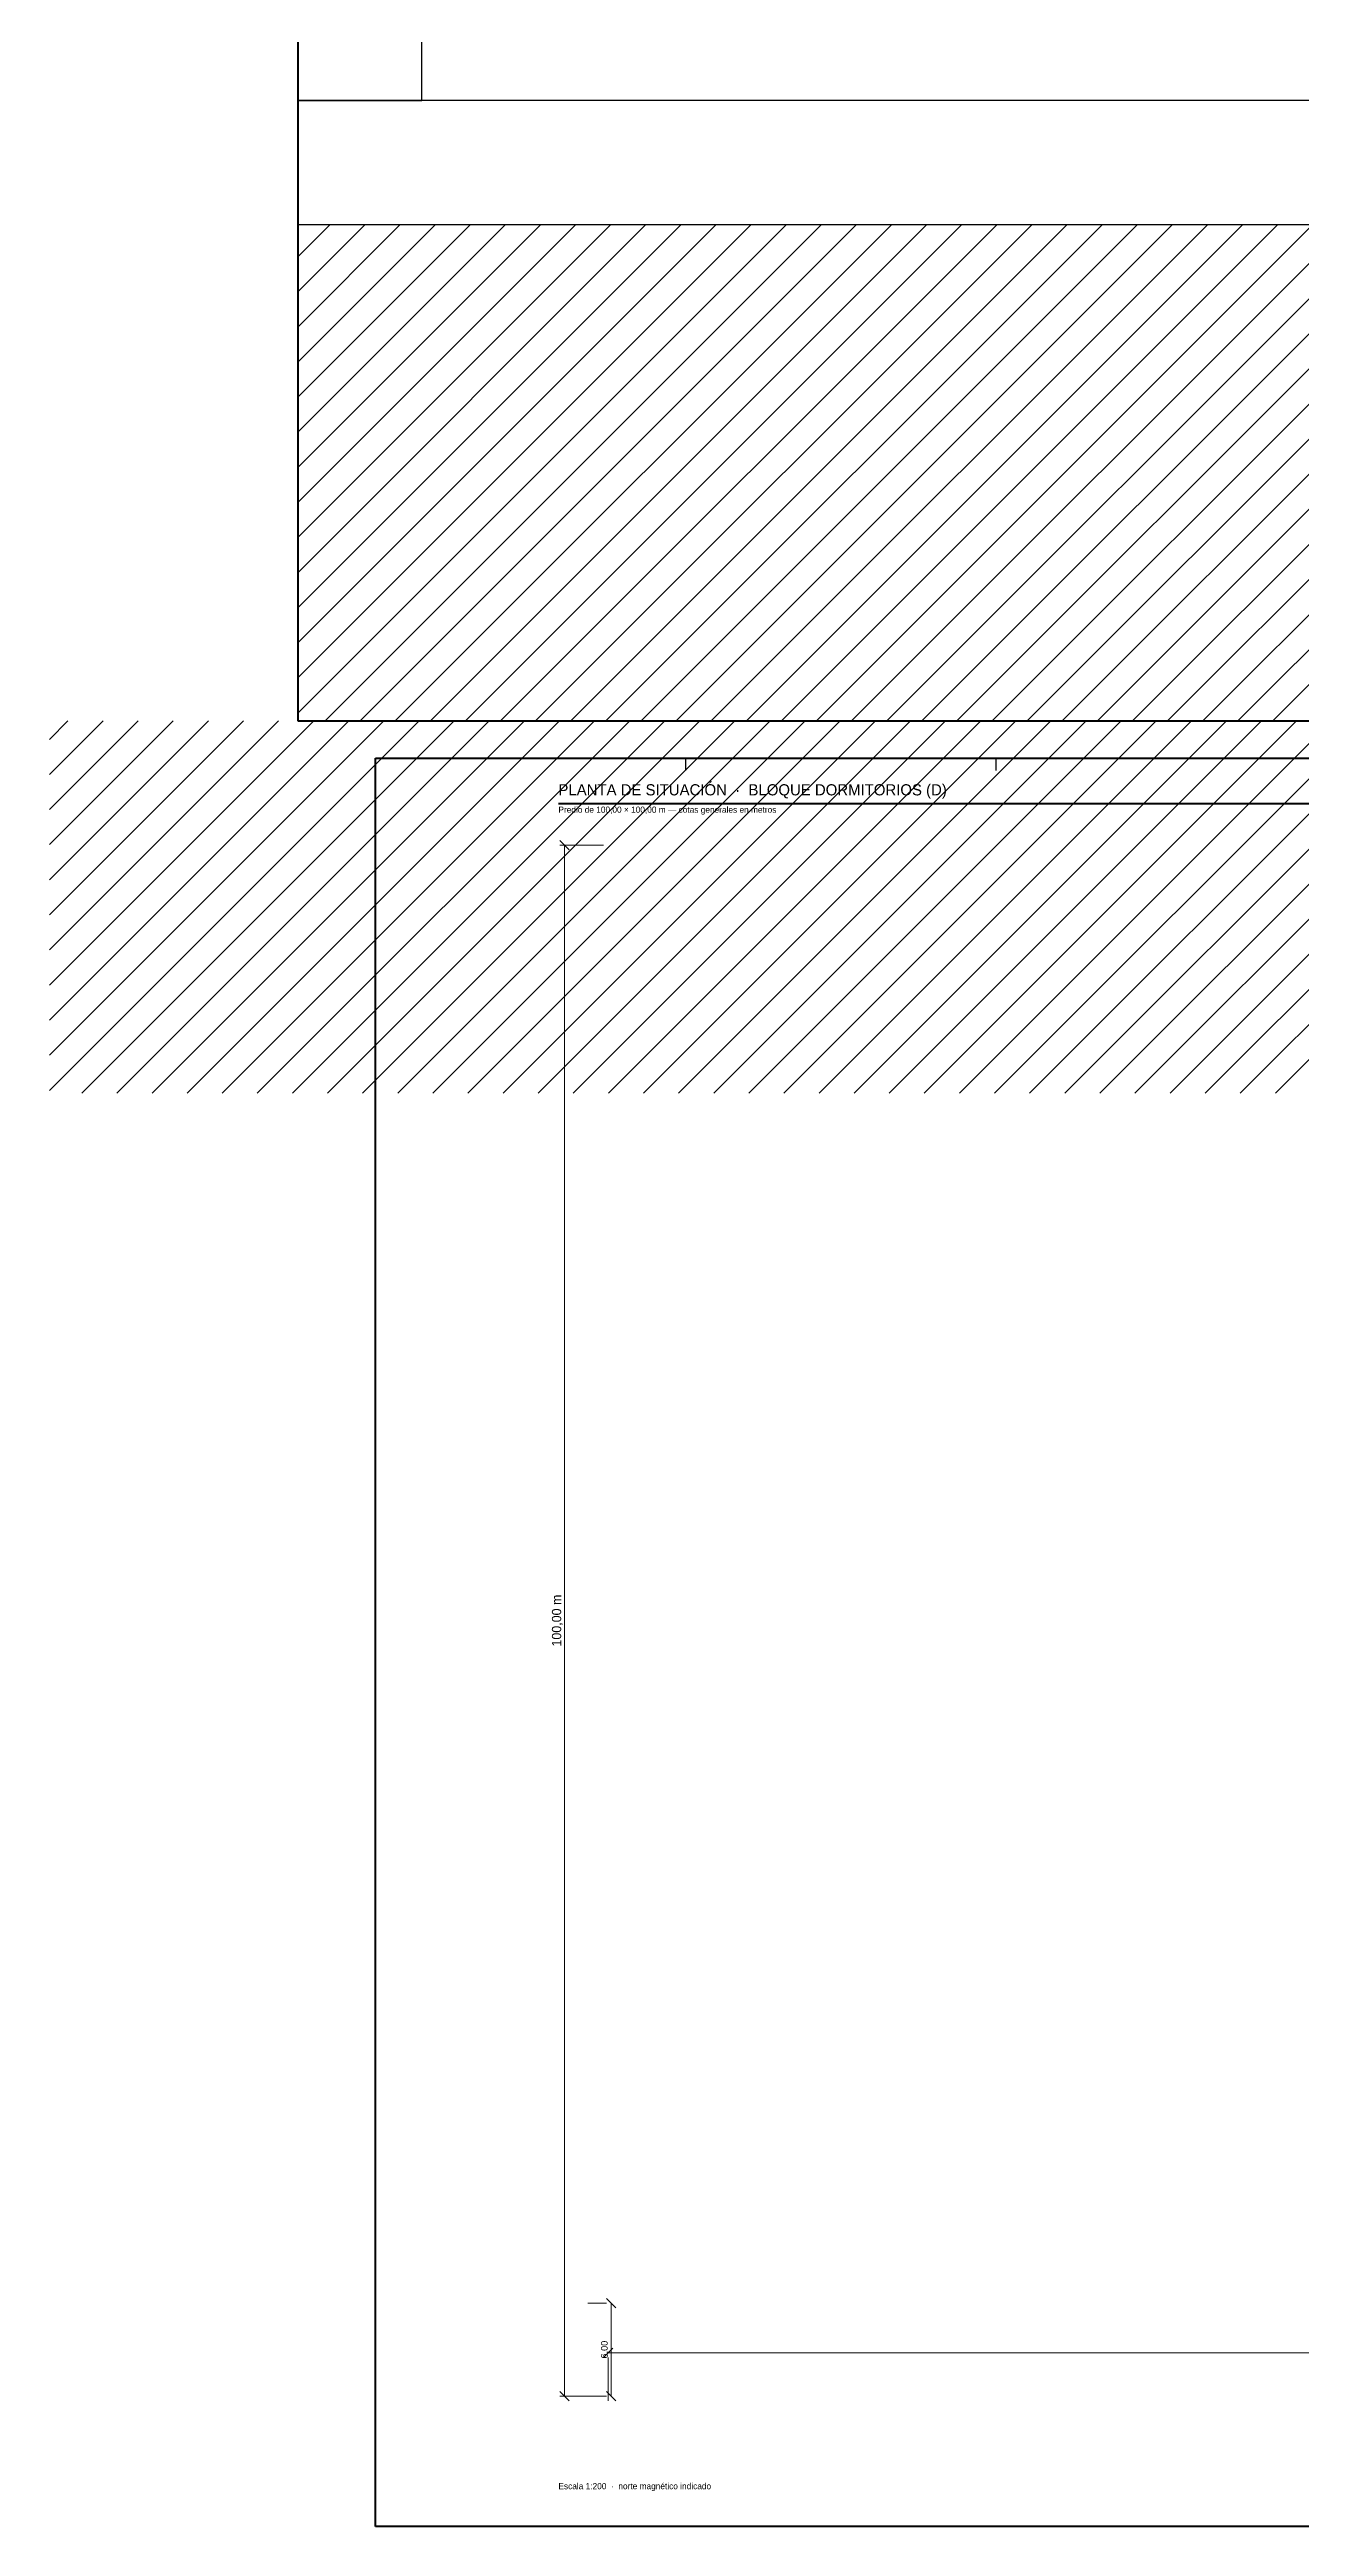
# Model space of a CAD drawing. Header units: metres. Extents: x -4 to 104, y -29 to 100.
# Drawn here: x -4 to 16.17, y -29.1 to 10.82 of the extents above; entities that cross this region are included whole.
import ezdxf
from ezdxf.enums import TextEntityAlignment as Align

# ---------------------------------------------------------------- set-up
doc = ezdxf.new("R2010")
doc.units = ezdxf.units.M
for name, color, linetype, lineweight in [('cota', 7, 'CONTINUOUS', 13), ('cota-texto', 7, 'CONTINUOUS', 5), ('hatch', 7, 'CONTINUOUS', 9), ('hatch-2', 7, 'CONTINUOUS', 9), ('marco', 7, 'CONTINUOUS', 70), ('marco-fino', 7, 'CONTINUOUS', 25), ('marco-medio', 7, 'CONTINUOUS', 40), ('texto', 7, 'CONTINUOUS', 5), ('texto-suave', 7, 'CONTINUOUS', 5), ('via', 7, 'CONTINUOUS', 20)]:
    doc.layers.add(name, color=color, linetype=linetype, lineweight=lineweight)

msp = doc.modelspace()

# ---------------------------------------------------------------- linework, layer by layer
at = {"layer": 'cota'}
for p, q in [((4.225, -1.925), (4.375, -2.075)), ((4.925, -2), (4.225, -2)), ((4.3, -27), (4.3, -2)), ((4.675, -25.5), (4.975, -25.5)), ((4.975, -25.425), (5.125, -25.575)), ((5.05, -27), (5.05, -25.5)), ((4.925, -26.375), (5.075, -26.225)), ((5, -26.3), (30, -26.3)), ((5, -27.075), (5, -26.375)), ((4.225, -26.925), (4.375, -27.075)), ((4.925, -27), (4.225, -27)), ((4.675, -27), (4.975, -27)), ((4.975, -26.925), (5.125, -27.075))]:
    msp.add_line(p, q, dxfattribs=at)
at = {"layer": 'hatch'}
for p, q in [((0, 0.126), (7.874, 8)), ((0, 0.692), (7.308, 8)), ((0, 1.258), (6.742, 8)), ((0, 1.823), (6.177, 8)), ((0, 2.389), (5.611, 8)), ((0, 2.955), (5.045, 8)), ((0, 3.52), (4.48, 8)), ((0, 4.086), (3.914, 8)), ((0, 4.652), (3.348, 8)), ((0, 5.217), (2.783, 8)), ((0, 5.783), (2.217, 8)), ((0, 6.349), (1.651, 8)), ((0, 6.915), (1.085, 8)), ((0, 7.48), (0.52, 8)), ((0.439, 0), (8.439, 8)), ((1.005, 0), (9.005, 8)), ((1.571, 0), (9.571, 8)), ((2.136, 0), (10.136, 8)), ((2.702, 0), (10.702, 8)), ((3.268, 0), (11.268, 8)), ((3.833, 0), (11.833, 8)), ((4.399, 0), (12.399, 8)), ((4.965, 0), (12.965, 8)), ((5.531, 0), (13.531, 8)), ((6.096, 0), (14.096, 8)), ((6.662, 0), (14.662, 8)), ((7.228, 0), (15.228, 8)), ((7.793, 0), (15.793, 8)), ((8.359, 0), (16.359, 8)), ((8.925, 0), (16.925, 8)), ((9.49, 0), (17.49, 8)), ((10.056, 0), (18.056, 8)), ((10.622, 0), (18.622, 8)), ((11.187, 0), (19.187, 8)), ((11.753, 0), (19.753, 8)), ((12.319, 0), (20.319, 8)), ((12.884, 0), (20.884, 8)), ((13.45, 0), (21.45, 8)), ((14.016, 0), (22.016, 8)), ((14.582, 0), (22.582, 8)), ((15.147, 0), (23.147, 8)), ((15.713, 0), (23.713, 8))]:
    msp.add_line(p, q, dxfattribs=at)
at = {"layer": 'hatch-2'}
for p, q in [((-4, -5.954), (1.954, 0)), ((-4, -5.388), (1.388, 0)), ((-4, -4.823), (0.823, 0)), ((-4, -4.257), (0.257, 0)), ((-4, -3.691), (-0.309, 0)), ((-4, -3.126), (-0.874, 0)), ((-4, -2.56), (-1.44, 0)), ((-4, -1.994), (-2.006, 0)), ((-4, -1.429), (-2.571, 0)), ((-4, -0.863), (-3.137, 0)), ((-4, -0.297), (-3.703, 0)), ((-3.48, -6), (2.52, 0)), ((-2.915, -6), (3.085, 0)), ((-2.349, -6), (3.651, 0)), ((-1.783, -6), (4.217, 0)), ((-1.217, -6), (4.783, 0)), ((-0.652, -6), (5.348, 0)), ((-0.086, -6), (5.914, 0)), ((0.48, -6), (6.48, 0)), ((1.045, -6), (7.045, 0)), ((1.611, -6), (7.611, 0)), ((2.177, -6), (8.177, 0)), ((2.742, -6), (8.742, 0)), ((3.308, -6), (9.308, 0)), ((3.874, -6), (9.874, 0)), ((4.439, -6), (10.439, 0)), ((5.005, -6), (11.005, 0)), ((5.571, -6), (11.571, 0)), ((6.136, -6), (12.136, 0)), ((6.702, -6), (12.702, 0)), ((7.268, -6), (13.268, 0)), ((7.833, -6), (13.833, 0)), ((8.399, -6), (14.399, 0)), ((8.965, -6), (14.965, 0)), ((9.531, -6), (15.531, 0)), ((10.096, -6), (16.096, 0)), ((10.662, -6), (16.662, 0)), ((11.228, -6), (17.228, 0)), ((11.793, -6), (17.793, 0)), ((12.359, -6), (18.359, 0)), ((12.925, -6), (18.925, 0)), ((13.49, -6), (19.49, 0)), ((14.056, -6), (20.056, 0)), ((14.622, -6), (20.622, 0)), ((15.187, -6), (21.187, 0)), ((15.753, -6), (21.753, 0))]:
    msp.add_line(p, q, dxfattribs=at)
at = {"layer": 'marco'}
for p, q in [((1.25, -0.6), (41.45, -0.6)), ((1.25, -29.1), (1.25, -0.6)), ((41.45, -29.1), (1.25, -29.1))]:
    msp.add_line(p, q, dxfattribs=at)
at = {"layer": 'marco-fino'}
for p, q in [((6.25, -0.6), (6.25, -0.8)), ((11.25, -0.6), (11.25, -0.8))]:
    msp.add_line(p, q, dxfattribs=at)
for points in [[(0, 10), (2, 10), (2, 92), (0, 92)], [(0, 8), (100, 8), (100, 10), (0, 10)]]:
    msp.add_lwpolyline(points, close=True, dxfattribs=at)
at = {"layer": 'marco-medio'}
msp.add_line((4.2, -1.33), (19.2, -1.33), dxfattribs=at)
msp.add_lwpolyline([(0, 0), (100, 0), (100, 100), (0, 100)], close=True, dxfattribs=at)
at = {"layer": 'via'}
msp.add_lwpolyline([(0, 0), (100, 0), (100, 8), (0, 8)], close=True, dxfattribs=at)

# ---------------------------------------------------------------- texts
at = {"layer": 'cota-texto'}
for s, height, p in [('100,00 m', 0.15, (4.245, -14.5)), ('6,00', 0.11, (4.995, -26.25))]:
    msp.add_text(s, height=height, rotation=90, dxfattribs=at).set_placement(p, align=Align.CENTER)
at = {"layer": 'texto'}
msp.add_text('PLANTA DE SITUACIÓN  ·  BLOQUE DORMITORIOS (D)', height=0.18, dxfattribs=at).set_placement((4.2, -1.2))
at = {"layer": 'texto-suave'}
for s, p in [('Predio de 100,00 × 100,00 m — cotas generales en metros', (4.2, -1.48)), ('Escala 1:200  ·  norte magnético indicado', (4.2, -28.5))]:
    msp.add_text(s, height=0.1, dxfattribs=at).set_placement(p)

doc.saveas('drawing.dxf')
